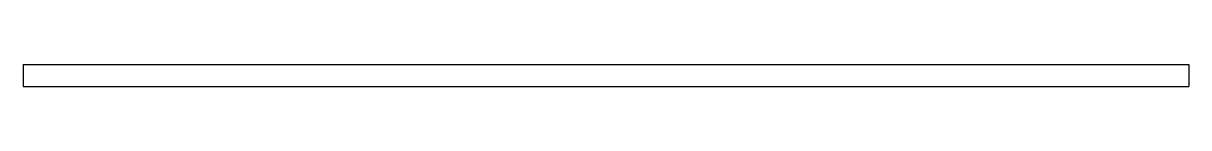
# Model space of a CAD drawing. Extents: x -3 to 839, y 4 to 20.
import ezdxf

# ---------------------------------------------------------------- set-up
doc = ezdxf.new("R2010")
doc.units = 0
doc.header["$MEASUREMENT"] = 0
doc.layers.add('VISIBLE', color=7, linetype='CONTINUOUS')

msp = doc.modelspace()

# ---------------------------------------------------------------- linework, layer by layer
at = {"layer": 'VISIBLE'}
for p, q in [((-2.6, 19.79, 17.34), (839.4, 19.79, 17.34)), ((-2.6, 19.79, 17.34), (-2.6, 3.91, 17.34)), ((839.4, 19.79, 17.34), (839.4, 3.91, 17.34)), ((-2.6, 3.91, 17.34), (839.4, 3.91, 17.34))]:
    msp.add_line(p, q, dxfattribs=at)

doc.saveas('drawing.dxf')
